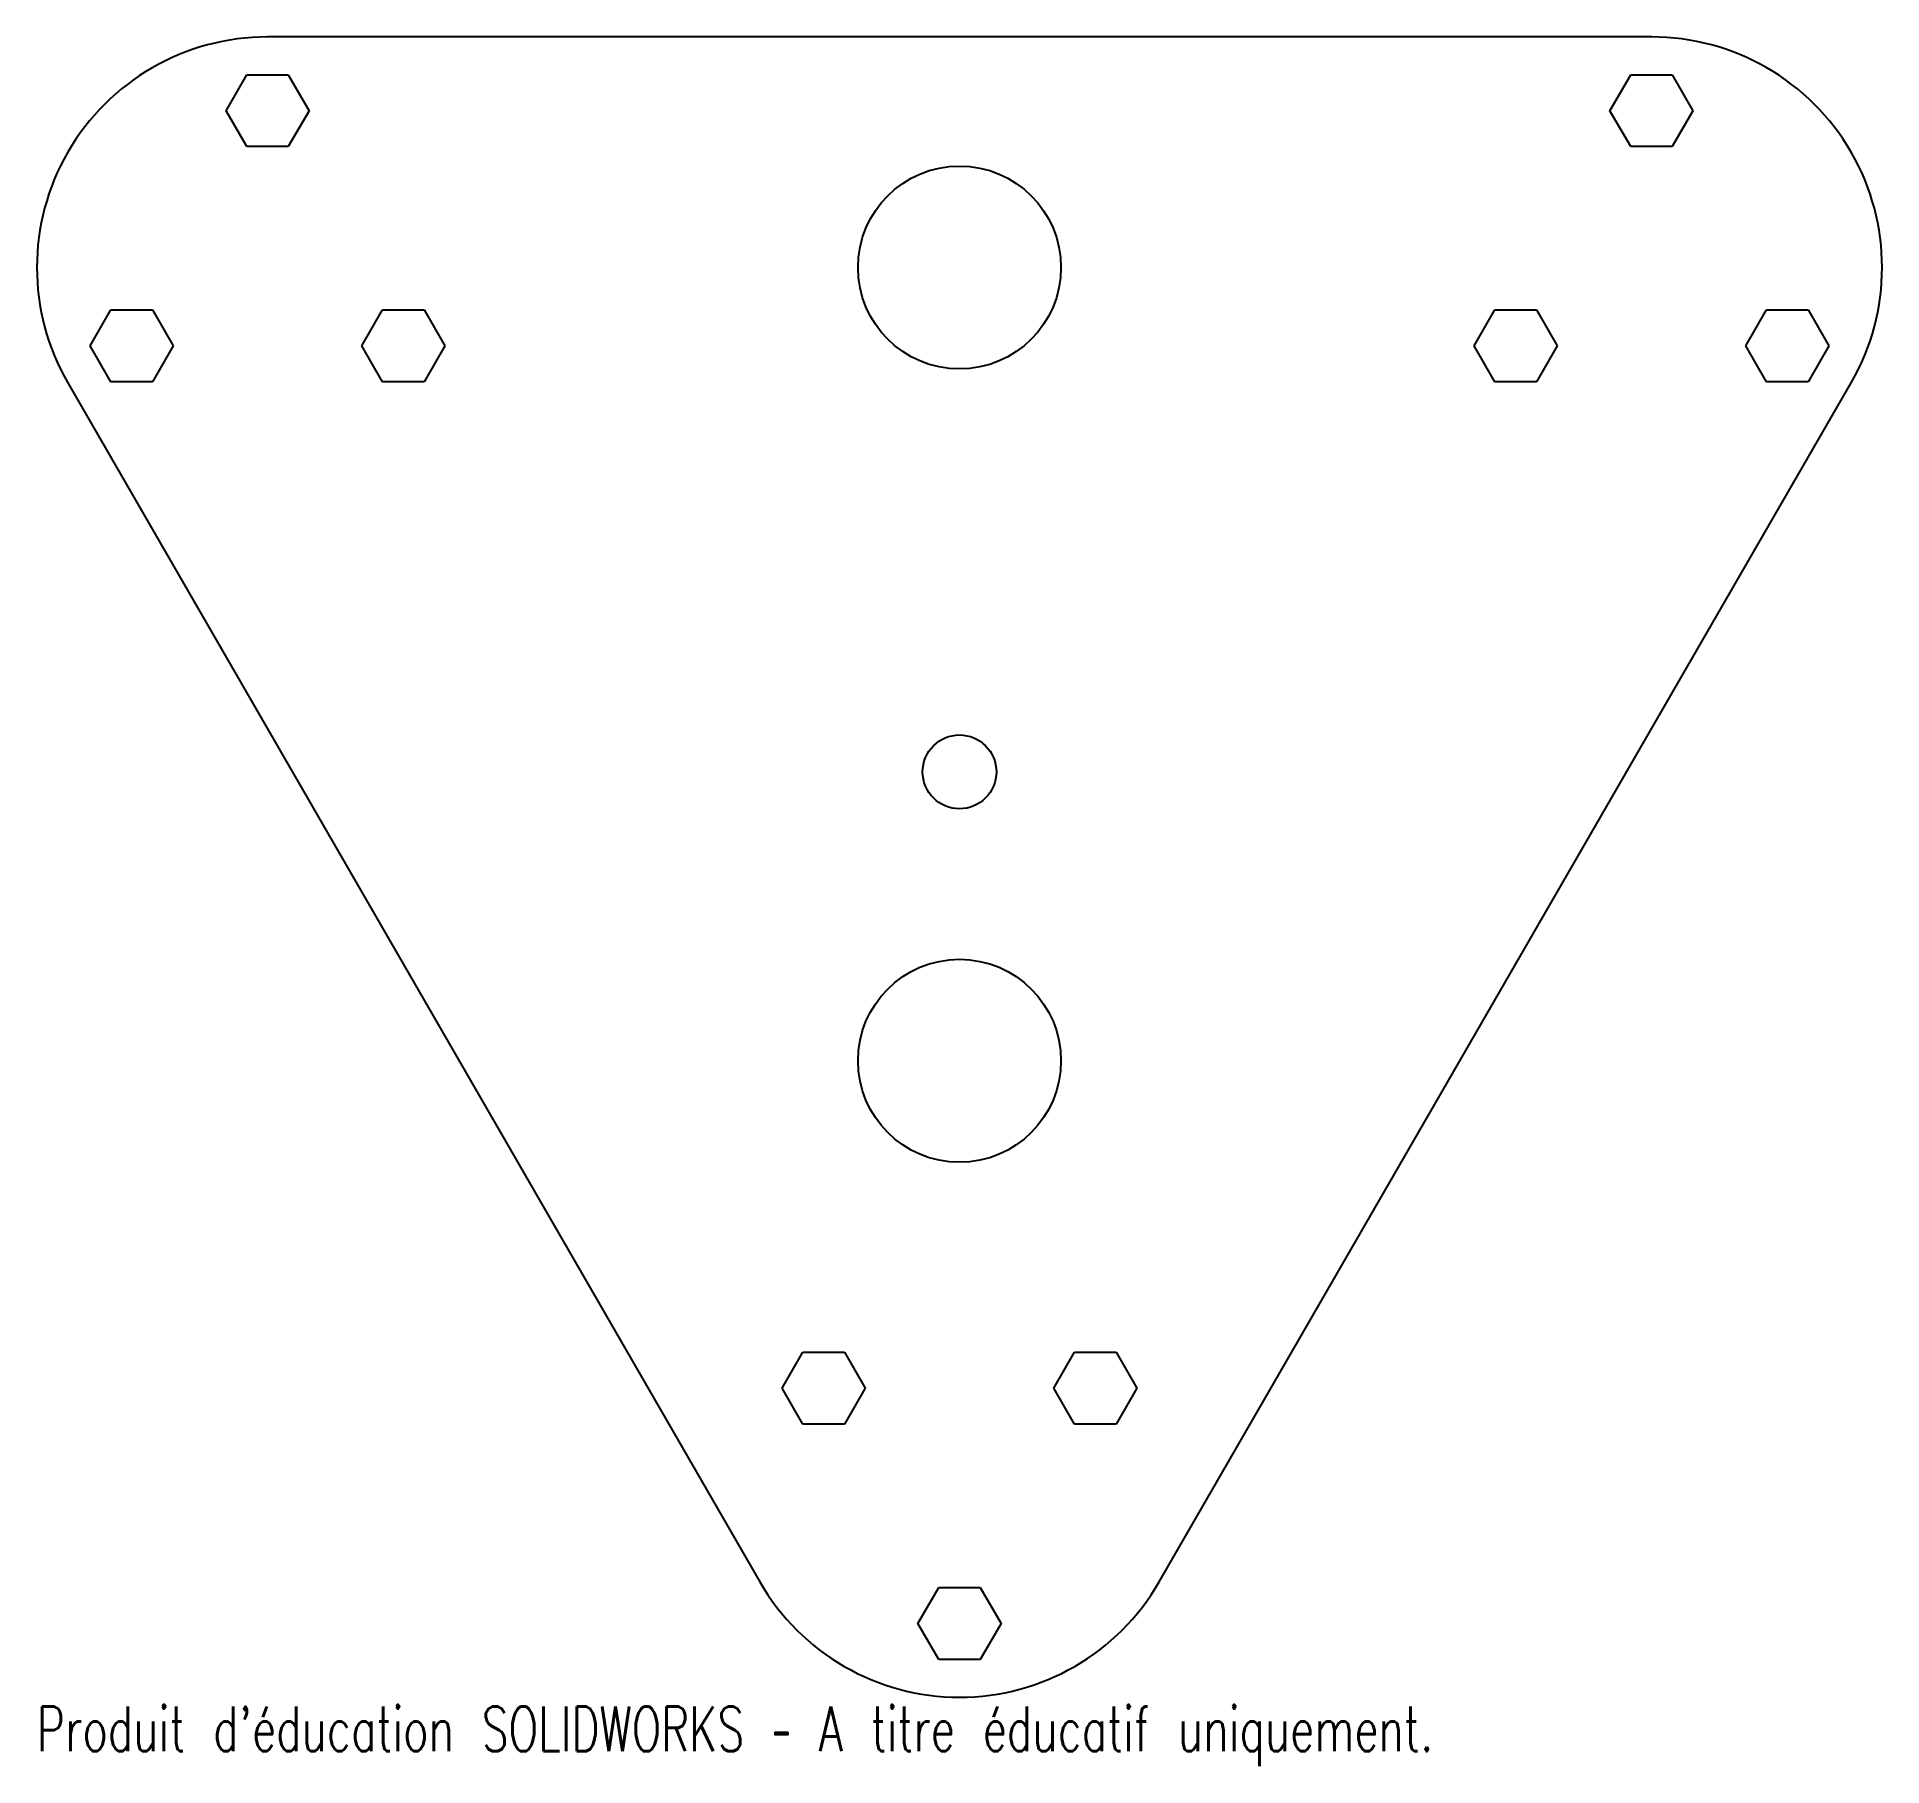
# Model space of a CAD drawing. Header units: millimetres. Extents: x -100 to 100, y -97 to 90.
import ezdxf

# ---------------------------------------------------------------- set-up
doc = ezdxf.new("R2010")
doc.units = ezdxf.units.MM
doc.styles.add('SLDTEXTSTYLE0', font='TXT', dxfattribs={"width": 0.7, "bigfont": 'bigfont'})

msp = doc.modelspace()

# ---------------------------------------------------------------- linework, layer by layer
at = {"color": 7, "linetype": 'Continuous', "lineweight": 25}
for p, q in [((75, 90), (-75, 90)), ((-79.5, 82), (-77.25, 85.9)), ((-77.25, 85.9), (-72.75, 85.9)), ((-72.75, 85.9), (-70.5, 82)), ((70.5, 82), (72.75, 85.9)), ((72.75, 85.9), (77.25, 85.9)), ((77.25, 85.9), (79.5, 82)), ((-77.25, 78.1), (-79.5, 82)), ((-70.5, 82), (-72.75, 78.1)), ((72.75, 78.1), (70.5, 82)), ((79.5, 82), (77.25, 78.1)), ((-72.75, 78.1), (-77.25, 78.1)), ((77.25, 78.1), (72.75, 78.1)), ((-94.23, 56.5), (-91.97, 60.4)), ((-91.97, 60.4), (-87.47, 60.4)), ((-87.47, 60.4), (-85.22, 56.5)), ((-64.78, 56.5), (-62.53, 60.4)), ((-62.53, 60.4), (-58.03, 60.4)), ((-58.03, 60.4), (-55.77, 56.5)), ((55.78, 56.5), (58.03, 60.4)), ((58.03, 60.4), (62.53, 60.4)), ((62.53, 60.4), (64.78, 56.5)), ((85.22, 56.5), (87.47, 60.4)), ((87.47, 60.4), (91.98, 60.4)), ((91.98, 60.4), (94.23, 56.5)), ((-91.97, 52.6), (-94.23, 56.5)), ((-85.22, 56.5), (-87.47, 52.6)), ((-62.53, 52.6), (-64.78, 56.5)), ((-55.77, 56.5), (-58.03, 52.6)), ((58.03, 52.6), (55.78, 56.5)), ((64.78, 56.5), (62.53, 52.6)), ((87.47, 52.6), (85.22, 56.5)), ((94.23, 56.5), (91.98, 52.6)), ((-96.65, 52.51), (-21.65, -77.49)), ((-87.47, 52.6), (-91.97, 52.6)), ((-58.03, 52.6), (-62.53, 52.6)), ((21.65, -77.49), (96.65, 52.51)), ((62.53, 52.6), (58.03, 52.6)), ((91.98, 52.6), (87.47, 52.6)), ((-19.23, -56.5), (-16.97, -52.6)), ((-16.97, -52.6), (-12.47, -52.6)), ((-12.47, -52.6), (-10.22, -56.5)), ((10.22, -56.5), (12.47, -52.6)), ((12.47, -52.6), (16.97, -52.6)), ((16.97, -52.6), (19.23, -56.5)), ((-16.97, -60.4), (-19.23, -56.5)), ((-10.22, -56.5), (-12.47, -60.4)), ((12.47, -60.4), (10.22, -56.5)), ((19.23, -56.5), (16.97, -60.4)), ((-12.47, -60.4), (-16.97, -60.4)), ((16.97, -60.4), (12.47, -60.4)), ((-4.5, -82), (-2.25, -78.1)), ((-2.25, -78.1), (2.25, -78.1)), ((2.25, -78.1), (4.5, -82)), ((-2.25, -85.9), (-4.5, -82)), ((4.5, -82), (2.25, -85.9)), ((2.25, -85.9), (-2.25, -85.9))]:
    msp.add_line(p, q, dxfattribs=at)
for centre, radius in [((0, 65), 11), ((0, 10.32), 4), ((0, -21), 11)]:
    msp.add_circle(centre, radius, dxfattribs=at)
for centre, start, end in [((-75, 65), 90, 209.9816), ((75, 65), 330.0184, 90), ((0, -65), 209.9816, 330.0184)]:
    msp.add_arc(centre, 25, start, end, dxfattribs=at)

# ---------------------------------------------------------------- texts
at = {"color": 7, "linetype": 'Continuous', "insert": (-100, -91.02), "char_height": 4.8336, "attachment_point": 1, "style": 'SLDTEXTSTYLE0'}
msp.add_mtext("Produit d'éducation SOLIDWORKS – A titre éducatif uniquement.", dxfattribs=at)

doc.saveas('drawing.dxf')
